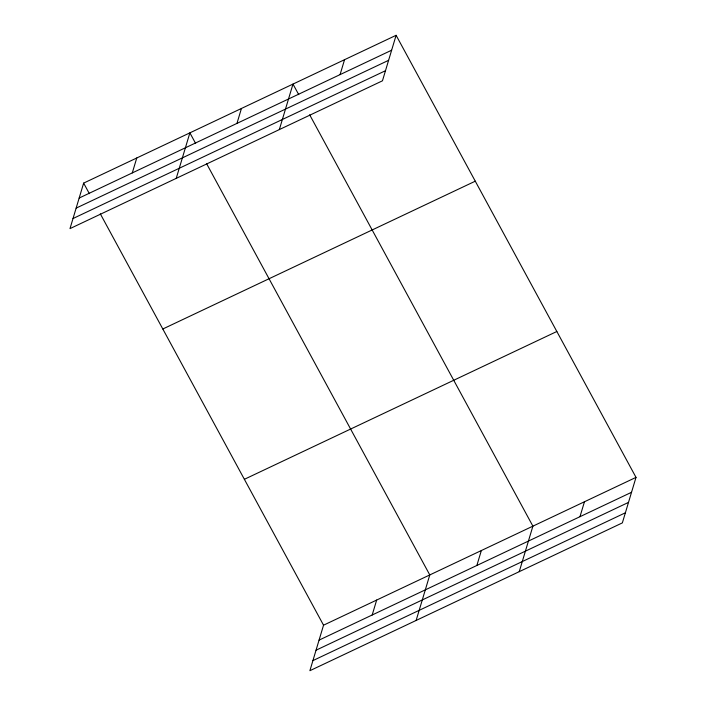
<?xml version="1.0" encoding="UTF-8"?>
<svg xmlns="http://www.w3.org/2000/svg" width="706" height="706" viewBox="0 0 706 706"><rect width="100%" height="100%" fill="white"/><g stroke="black" fill="none" stroke-linecap="round" stroke-linejoin="round"><path stroke-width="1.06" d="M83.643 183.11L69.991 228.62L382.458 80.811L396.11 35.3L83.643 183.11L89.371 193.673M132.287 172.908L136.761 157.985M176.226 178.362L189.879 132.86L195.615 143.415M236.96 123.391L241.434 108.468M279.338 129.586L292.99 84.076L298.726 94.639M340.071 74.615L344.546 59.692M100.314 213.83L323.542 625.189L309.89 670.7L622.357 522.89L636.009 477.38L396.11 35.3M372.186 614.988L376.669 600.065M416.134 620.442L429.786 574.94L206.549 163.571M476.859 565.471L481.342 550.548M519.245 571.666L532.898 526.155L309.66 114.796M579.97 516.695L584.453 501.772M79.169 198.042L391.627 50.223M76.142 208.129L388.6 60.319M73.018 218.525L385.485 70.715M162.812 328.996L475.27 181.186M244.382 479.303L556.84 331.493M323.542 625.189L636.009 477.38M319.068 640.121L631.526 492.303M316.041 650.208L628.499 502.398M312.926 660.604L625.384 512.794"/></g></svg>
